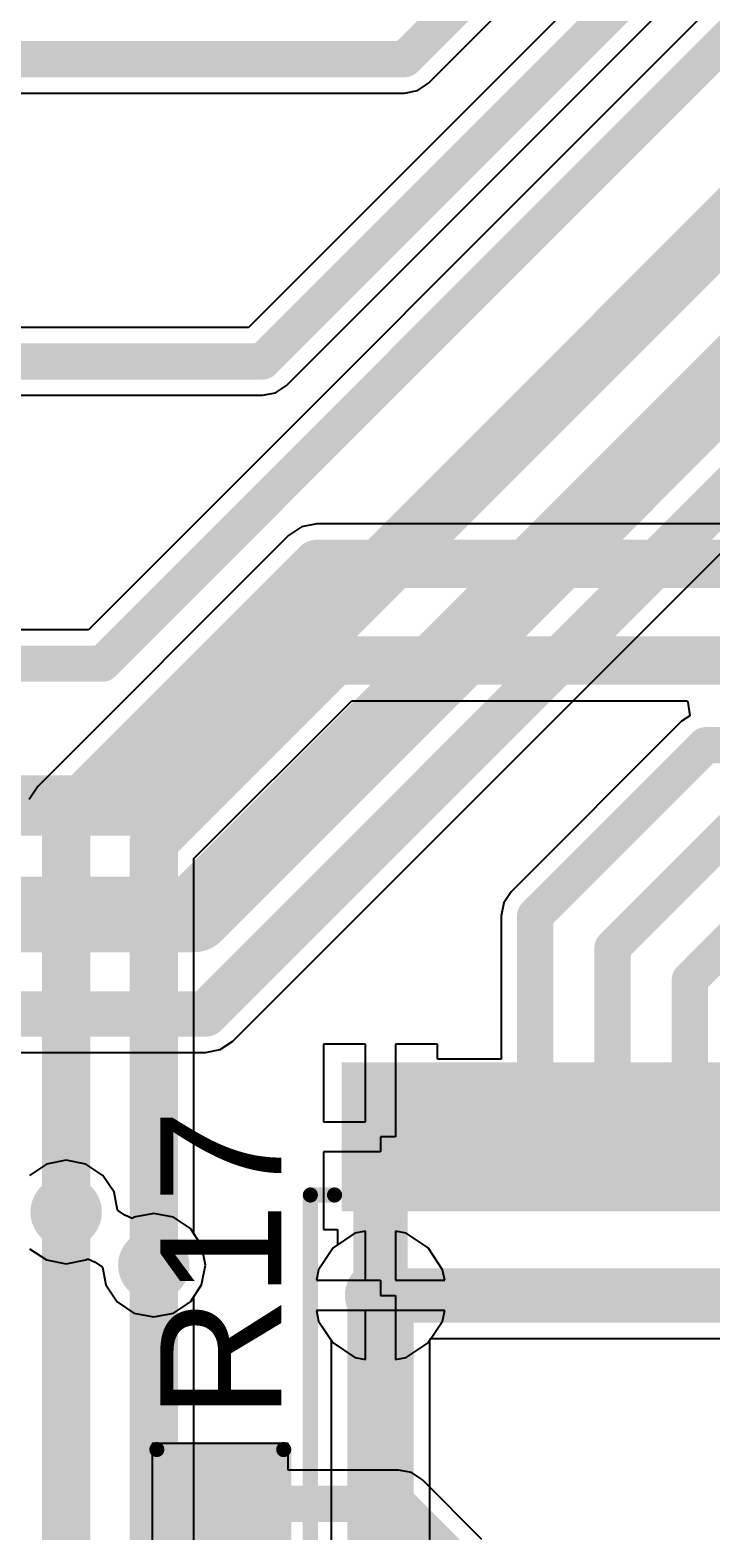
# Model space of a CAD drawing. Header units: millimetres. Extents: x -0.26 to 4.68, y -0.29 to 2.93.
# Drawn here: x 1.5869 to 1.8122, y 0.792 to 1.2886 of the extents above; entities that cross this region are included whole.
import ezdxf

# ---------------------------------------------------------------- set-up
doc = ezdxf.new("R2010")
doc.units = ezdxf.units.MM
doc.header["$MEASUREMENT"] = 0
for name, color, linetype in [('BottomLayer', 5, 'Continuous'), ('BottomSolder', 6, 'Continuous'), ('TopLayer', 1, 'Continuous'), ('TopOverlay', 2, 'Continuous'), ('TopPaste', 8, 'Continuous'), ('TopSolder', 216, 'Continuous'), ('ViaHoleLayer', 16, 'Continuous')]:
    doc.layers.add(name, color=color, linetype=linetype)
doc.styles.add('Arial', font='arial.ttf', dxfattribs={"height": 0.2})

# ---------------------------------------------------------------- blocks, each defined once
blk = doc.blocks.new('14_TSSOP_30')
at = {"layer": 'TopLayer'}
for points in [[(-0.12992, 0.08563), (-0.08858, 0.08563), (-0.08858, 0.06791), (-0.12992, 0.06791)], [(0.08858, 0.08563), (0.12992, 0.08563), (0.12992, 0.06791), (0.08858, 0.06791)], [(-0.12992, 0.06004), (-0.08858, 0.06004), (-0.08858, 0.04232), (-0.12992, 0.04232)], [(0.08858, 0.06004), (0.12992, 0.06004), (0.12992, 0.04232), (0.08858, 0.04232)], [(-0.12992, 0.03445), (-0.08858, 0.03445), (-0.08858, 0.01673), (-0.12992, 0.01673)], [(0.08858, 0.03445), (0.12992, 0.03445), (0.12992, 0.01673), (0.08858, 0.01673)], [(-0.12992, 0.00886), (-0.08858, 0.00886), (-0.08858, -0.00886), (-0.12992, -0.00886)], [(0.08858, 0.00886), (0.12992, 0.00886), (0.12992, -0.00886), (0.08858, -0.00886)], [(-0.12992, -0.01673), (-0.08858, -0.01673), (-0.08858, -0.03445), (-0.12992, -0.03445)], [(0.08858, -0.01673), (0.12992, -0.01673), (0.12992, -0.03445), (0.08858, -0.03445)], [(-0.12992, -0.04232), (-0.08858, -0.04232), (-0.08858, -0.06004), (-0.12992, -0.06004)], [(0.08858, -0.04232), (0.12992, -0.04232), (0.12992, -0.06004), (0.08858, -0.06004)], [(-0.12992, -0.06791), (-0.08858, -0.06791), (-0.08858, -0.08563), (-0.12992, -0.08563)], [(0.08858, -0.06791), (0.12992, -0.06791), (0.12992, -0.08563), (0.08858, -0.08563)]]:
    blk.add_hatch(color=1, dxfattribs=at).paths.add_polyline_path(points)
at = {"layer": 'TopOverlay'}
blk.add_hatch(color=2, dxfattribs=at).paths.add_polyline_path([(-0.08401, 0.068), (-0.07301, 0.068), (-0.07301, 0.086), (-0.08401, 0.086)])
at = {"layer": 'TopPaste'}
for points in [[(-0.12992, 0.08563), (-0.08858, 0.08563), (-0.08858, 0.06791), (-0.12992, 0.06791)], [(0.08858, 0.08563), (0.12992, 0.08563), (0.12992, 0.06791), (0.08858, 0.06791)], [(-0.12992, 0.06004), (-0.08858, 0.06004), (-0.08858, 0.04232), (-0.12992, 0.04232)], [(0.08858, 0.06004), (0.12992, 0.06004), (0.12992, 0.04232), (0.08858, 0.04232)], [(-0.12992, 0.03445), (-0.08858, 0.03445), (-0.08858, 0.01673), (-0.12992, 0.01673)], [(0.08858, 0.03445), (0.12992, 0.03445), (0.12992, 0.01673), (0.08858, 0.01673)], [(-0.12992, 0.00886), (-0.08858, 0.00886), (-0.08858, -0.00886), (-0.12992, -0.00886)], [(0.08858, 0.00886), (0.12992, 0.00886), (0.12992, -0.00886), (0.08858, -0.00886)], [(-0.12992, -0.01673), (-0.08858, -0.01673), (-0.08858, -0.03445), (-0.12992, -0.03445)], [(0.08858, -0.01673), (0.12992, -0.01673), (0.12992, -0.03445), (0.08858, -0.03445)], [(-0.12992, -0.04232), (-0.08858, -0.04232), (-0.08858, -0.06004), (-0.12992, -0.06004)], [(0.08858, -0.04232), (0.12992, -0.04232), (0.12992, -0.06004), (0.08858, -0.06004)], [(-0.12992, -0.06791), (-0.08858, -0.06791), (-0.08858, -0.08563), (-0.12992, -0.08563)], [(0.08858, -0.06791), (0.12992, -0.06791), (0.12992, -0.08563), (0.08858, -0.08563)]]:
    blk.add_hatch(color=8, dxfattribs=at).paths.add_polyline_path(points)
at = {"layer": 'TopSolder'}
for points in [[(-0.13392, 0.08963), (-0.08458, 0.08963), (-0.08458, 0.06391), (-0.13392, 0.06391)], [(0.08458, 0.08963), (0.13392, 0.08963), (0.13392, 0.06391), (0.08458, 0.06391)], [(-0.13392, 0.06404), (-0.08458, 0.06404), (-0.08458, 0.03832), (-0.13392, 0.03832)], [(0.08458, 0.06404), (0.13392, 0.06404), (0.13392, 0.03832), (0.08458, 0.03832)], [(-0.13392, 0.03845), (-0.08458, 0.03845), (-0.08458, 0.01273), (-0.13392, 0.01273)], [(0.08458, 0.03845), (0.13392, 0.03845), (0.13392, 0.01273), (0.08458, 0.01273)], [(-0.13392, 0.01286), (-0.08458, 0.01286), (-0.08458, -0.01286), (-0.13392, -0.01286)], [(0.08458, 0.01286), (0.13392, 0.01286), (0.13392, -0.01286), (0.08458, -0.01286)], [(-0.13392, -0.01273), (-0.08458, -0.01273), (-0.08458, -0.03845), (-0.13392, -0.03845)], [(0.08458, -0.01273), (0.13392, -0.01273), (0.13392, -0.03845), (0.08458, -0.03845)], [(-0.13392, -0.03832), (-0.08458, -0.03832), (-0.08458, -0.06404), (-0.13392, -0.06404)], [(0.08458, -0.03832), (0.13392, -0.03832), (0.13392, -0.06404), (0.08458, -0.06404)], [(-0.13392, -0.06391), (-0.08458, -0.06391), (-0.08458, -0.08963), (-0.13392, -0.08963)], [(0.08458, -0.06391), (0.13392, -0.06391), (0.13392, -0.08963), (0.08458, -0.08963)]]:
    blk.add_hatch(color=216, dxfattribs=at).paths.add_polyline_path(points)
at = {"layer": 'TopOverlay'}
for points, const_width in [([(-0.09, 0.1), (-0.09, 0.092)], 0.005), ([(-0.09, 0.1), (0.09, 0.1)], 0.005), ([(0.09, 0.1), (0.09, 0.092)], 0.005), ([(-0.141, 0.082), (-0.141, 0.072)], 0.00787), ([(-0.141, 0.082), (-0.136, 0.077)], 0.00787), ([(-0.136, 0.077), (-0.141, 0.072)], 0.00787), ([(-0.09, -0.092), (-0.09, -0.1)], 0.005), ([(0.09, -0.092), (0.09, -0.1)], 0.005), ([(-0.09, -0.1), (0.09, -0.1)], 0.005)]:
    blk.add_lwpolyline(points, dxfattribs=dict(at, const_width=const_width))
for points, const_width in [([(-0.09125, 0.1, 1), (-0.08875, 0.1, 1)], 0.0025), ([(-0.09125, 0.1, 1), (-0.08875, 0.1, 1)], 0.0025), ([(0.08875, 0.1, 1), (0.09125, 0.1, 1)], 0.0025), ([(0.08875, 0.1, 1), (0.09125, 0.1, 1)], 0.0025), ([(-0.09125, 0.092, 1), (-0.08875, 0.092, 1)], 0.0025), ([(0.08875, 0.092, 1), (0.09125, 0.092, 1)], 0.0025), ([(-0.14297, 0.082, 1), (-0.13903, 0.082, 1)], 0.00394), ([(-0.14297, 0.082, 1), (-0.13903, 0.082, 1)], 0.00394), ([(-0.13797, 0.077, 1), (-0.13403, 0.077, 1)], 0.00394), ([(-0.13797, 0.077, 1), (-0.13403, 0.077, 1)], 0.00394), ([(-0.14297, 0.072, 1), (-0.13903, 0.072, 1)], 0.00394), ([(-0.14297, 0.072, 1), (-0.13903, 0.072, 1)], 0.00394), ([(-0.09125, -0.092, 1), (-0.08875, -0.092, 1)], 0.0025), ([(0.08875, -0.092, 1), (0.09125, -0.092, 1)], 0.0025), ([(-0.09125, -0.1, 1), (-0.08875, -0.1, 1)], 0.0025), ([(-0.09125, -0.1, 1), (-0.08875, -0.1, 1)], 0.0025), ([(0.08875, -0.1, 1), (0.09125, -0.1, 1)], 0.0025), ([(0.08875, -0.1, 1), (0.09125, -0.1, 1)], 0.0025)]:
    blk.add_lwpolyline(points, format="xyb", close=True, dxfattribs=dict(at, const_width=const_width))
blk = doc.blocks.new('R___0603_66')
at = {"layer": 'TopLayer'}
for points in [[(-0.015, 0.0175), (-0.015, -0.0175), (-0.045, -0.0175), (-0.045, 0.0175)], [(0.045, 0.0175), (0.045, -0.0175), (0.015, -0.0175), (0.015, 0.0175)]]:
    blk.add_hatch(color=1, dxfattribs=at).paths.add_polyline_path(points)
at = {"layer": 'TopPaste'}
for points in [[(-0.015, 0.0175), (-0.015, -0.0175), (-0.045, -0.0175), (-0.045, 0.0175)], [(0.045, 0.0175), (0.045, -0.0175), (0.015, -0.0175), (0.015, 0.0175)]]:
    blk.add_hatch(color=8, dxfattribs=at).paths.add_polyline_path(points)
at = {"layer": 'TopSolder'}
for points in [[(-0.011, 0.0215), (-0.011, -0.0215), (-0.049, -0.0215), (-0.049, 0.0215)], [(0.049, 0.0215), (0.049, -0.0215), (0.011, -0.0215), (0.011, 0.0215)]]:
    blk.add_hatch(color=216, dxfattribs=at).paths.add_polyline_path(points)
at = {"layer": 'TopOverlay', "const_width": 0.005}
for points in [[(-0.048, 0.021), (0.048, 0.021)], [(-0.048, 0.021), (-0.048, -0.021)], [(0.048, 0.021), (0.048, -0.021)], [(-0.048, -0.021), (0.048, -0.021)]]:
    blk.add_lwpolyline(points, dxfattribs=at)
at = {"layer": 'TopOverlay', "const_width": 0.0025}
for points in [[(-0.04925, 0.021, 1), (-0.04675, 0.021, 1)], [(-0.04925, 0.021, 1), (-0.04675, 0.021, 1)], [(0.04675, 0.021, 1), (0.04925, 0.021, 1)], [(0.04675, 0.021, 1), (0.04925, 0.021, 1)], [(-0.04925, -0.021, 1), (-0.04675, -0.021, 1)], [(-0.04925, -0.021, 1), (-0.04675, -0.021, 1)], [(0.04675, -0.021, 1), (0.04925, -0.021, 1)], [(0.04675, -0.021, 1), (0.04925, -0.021, 1)]]:
    blk.add_lwpolyline(points, format="xyb", close=True, dxfattribs=at)

msp = doc.modelspace()

# ---------------------------------------------------------------- hatches: boundary and pattern name
at = {"layer": 'BottomLayer'}
h = msp.add_hatch(color=5, dxfattribs=at)
edge = h.paths.add_edge_path()
edge.add_arc((1.59882, 0.89751), 0.01181, 0, 360)
h = msp.add_hatch(color=5, dxfattribs=at)
edge = h.paths.add_edge_path()
edge.add_arc((1.62782, 0.87995), 0.01181, 0, 360)
h = msp.add_hatch(color=5, dxfattribs=at)
edge = h.paths.add_edge_path()
edge.add_arc((1.70287, 0.86995), 0.01181, 0, 360)
at = {"layer": 'BottomSolder'}
h = msp.add_hatch(color=6, dxfattribs=at)
edge = h.paths.add_edge_path()
edge.add_arc((1.59882, 0.89751), 0.00591, 0, 360)
h = msp.add_hatch(color=6, dxfattribs=at)
edge = h.paths.add_edge_path()
edge.add_arc((1.62782, 0.87995), 0.00591, 0, 360)
h = msp.add_hatch(color=6, dxfattribs=at)
edge = h.paths.add_edge_path()
edge.add_arc((1.70287, 0.86995), 0.00591, 0, 360)
at = {"layer": 'TopLayer'}
h = msp.add_hatch(color=1, dxfattribs=at)
edge = h.paths.add_edge_path()
edge.add_arc((1.59882, 0.89751), 0.01181, 0, 360)
h = msp.add_hatch(color=1, dxfattribs=at)
edge = h.paths.add_edge_path()
edge.add_arc((1.62782, 0.87995), 0.01181, 0, 360)
h = msp.add_hatch(color=1, dxfattribs=at)
edge = h.paths.add_edge_path()
edge.add_arc((1.70287, 0.86995), 0.01181, 0, 360)
at = {"layer": 'TopSolder'}
h = msp.add_hatch(color=216, dxfattribs=at)
edge = h.paths.add_edge_path()
edge.add_arc((1.59882, 0.89751), 0.00591, 0, 360)
h = msp.add_hatch(color=216, dxfattribs=at)
edge = h.paths.add_edge_path()
edge.add_arc((1.62782, 0.87995), 0.00591, 0, 360)
h = msp.add_hatch(color=216, dxfattribs=at)
edge = h.paths.add_edge_path()
edge.add_arc((1.70287, 0.86995), 0.00591, 0, 360)
at = {"layer": 'ViaHoleLayer'}
h = msp.add_hatch(color=16, dxfattribs=at)
edge = h.paths.add_edge_path()
edge.add_arc((1.59882, 0.89751), 0.00591, 0, 360)
h = msp.add_hatch(color=16, dxfattribs=at)
edge = h.paths.add_edge_path()
edge.add_arc((1.62782, 0.87995), 0.00591, 0, 360)
h = msp.add_hatch(color=16, dxfattribs=at)
edge = h.paths.add_edge_path()
edge.add_arc((1.70287, 0.86995), 0.00591, 0, 360)

# ---------------------------------------------------------------- linework, layer by layer
at = {"layer": 'BottomLayer'}
for p, q in [((1.71875, 1.27102), (2.14441, 1.69667)), ((2.14735, 1.67834), (1.65918, 1.19016)), ((1.67175, 1.17102), (2.15993, 1.65919)), ((2.15989, 1.64388), (1.60618, 1.09016)), ((1.65393, 0.95403), (2.2261, 1.5262)), ((1.50168, 1.26773), (1.71082, 1.26773)), ((1.71082, 1.26773), (1.71511, 1.26859)), ((1.71082, 1.26773), (1.71082, 1.26773)), ((1.71511, 1.26859), (1.71875, 1.27102)), ((1.65918, 1.19016), (1.50168, 1.19016)), ((1.50168, 1.16773), (1.66382, 1.16773)), ((1.66382, 1.16773), (1.66811, 1.16859)), ((1.66382, 1.16773), (1.66382, 1.16773)), ((1.66811, 1.16859), (1.67175, 1.17102)), ((1.60618, 1.09016), (1.50168, 1.09016)), ((1.64979, 0.95127), (1.65393, 0.95403)), ((1.52032, 0.9503), (1.64492, 0.9503)), ((1.64492, 0.9503), (1.64979, 0.95127)), ((1.59882, 0.91465), (1.59226, 0.91334)), ((1.60538, 0.91334), (1.59882, 0.91465)), ((1.59226, 0.91334), (1.5867, 0.90963)), ((1.61094, 0.90963), (1.60538, 0.91334)), ((1.61466, 0.90407), (1.61094, 0.90963)), ((1.61583, 0.89817), (1.61466, 0.90407)), ((1.6182, 0.89648), (1.61583, 0.89817)), ((1.62063, 0.89536), (1.6182, 0.89648)), ((1.62126, 0.89578), (1.62063, 0.89536)), ((1.62782, 0.89709), (1.62126, 0.89578)), ((1.63438, 0.89578), (1.62782, 0.89709)), ((1.63994, 0.89207), (1.63438, 0.89578)), ((1.64366, 0.88651), (1.63994, 0.89207)), ((1.69436, 0.89049), (1.68714, 0.88567)), ((1.69787, 0.89119), (1.69436, 0.89049)), ((1.69787, 0.87495), (1.69787, 0.89119)), ((1.71138, 0.89049), (1.70787, 0.89119)), ((1.70787, 0.89119), (1.70787, 0.87495)), ((1.71859, 0.88567), (1.71138, 0.89049)), ((1.64496, 0.87995), (1.64366, 0.88651)), ((1.68714, 0.88567), (1.68232, 0.87846)), ((1.72342, 0.87846), (1.71859, 0.88567)), ((1.64366, 0.87339), (1.64496, 0.87995)), ((1.68232, 0.87846), (1.68163, 0.87495)), ((1.68163, 0.87495), (1.69787, 0.87495)), ((1.70787, 0.87495), (1.72411, 0.87495)), ((1.72411, 0.87495), (1.72342, 0.87846)), ((1.64108, 0.86953), (1.64366, 0.87339)), ((1.64108, 0.72992), (1.64108, 0.86953)), ((1.72411, 0.86495), (1.68163, 0.86495)), ((1.68163, 0.86495), (1.68232, 0.86144)), ((1.72342, 0.86144), (1.72411, 0.86495)), ((1.68232, 0.86144), (1.68656, 0.8551)), ((1.71918, 0.8551), (1.72342, 0.86144)), ((1.68656, 0.8551), (1.68656, 0.74275)), ((1.71918, 0.74275), (1.71918, 0.8551))]:
    msp.add_line(p, q, dxfattribs=at)
for points, const_width in [([(1.71082, 1.27895), (2.13976, 1.70789)], 0.012), ([(1.66382, 1.17895), (2.15528, 1.67041)], 0.012), ([(1.61082, 1.07895), (2.16782, 1.63595)], 0.012), ([(1.62491, 1.032), (2.20086, 1.60795)], 0.02), ([(1.64124, 0.996), (2.22119, 1.57595)], 0.025), ([(1.64492, 0.96304), (2.22082, 1.53895)], 0.015), ([(1.46682, 1.27895), (1.71082, 1.27895)], 0.012), ([(1.46682, 1.17895), (1.66382, 1.17895)], 0.012), ([(1.46682, 1.07895), (1.61082, 1.07895)], 0.012), ([(1.373, 1.032), (1.62491, 1.032)], 0.02), ([(1.496, 0.996), (1.64124, 0.996)], 0.025), ([(1.51504, 0.96304), (1.64492, 0.96304)], 0.015), ([(1.59882, 0.54489), (1.59882, 0.89751)], 0.016), ([(1.62782, 0.72992), (1.62782, 0.87995)], 0.016), ([(1.70287, 0.7279), (1.70287, 0.86995)], 0.022)]:
    msp.add_lwpolyline(points, dxfattribs=dict(at, const_width=const_width))
for points, const_width in [([(1.70782, 1.27895, 1), (1.71382, 1.27895, 1)], 0.006), ([(1.70782, 1.27895, 1), (1.71382, 1.27895, 1)], 0.006), ([(1.66082, 1.17895, 1), (1.66682, 1.17895, 1)], 0.006), ([(1.66082, 1.17895, 1), (1.66682, 1.17895, 1)], 0.006), ([(1.60782, 1.07895, 1), (1.61382, 1.07895, 1)], 0.006), ([(1.60782, 1.07895, 1), (1.61382, 1.07895, 1)], 0.006), ([(1.61991, 1.032, 1), (1.62991, 1.032, 1)], 0.01), ([(1.61991, 1.032, 1), (1.62991, 1.032, 1)], 0.01), ([(1.63499, 0.996, 1), (1.64749, 0.996, 1)], 0.0125), ([(1.63499, 0.996, 1), (1.64749, 0.996, 1)], 0.0125), ([(1.64117, 0.96304, 1), (1.64867, 0.96304, 1)], 0.0075), ([(1.64117, 0.96304, 1), (1.64867, 0.96304, 1)], 0.0075), ([(1.59482, 0.89751, 1), (1.60282, 0.89751, 1)], 0.008), ([(1.62382, 0.87995, 1), (1.63182, 0.87995, 1)], 0.008), ([(1.69737, 0.86995, 1), (1.70837, 0.86995, 1)], 0.011)]:
    msp.add_lwpolyline(points, format="xyb", close=True, dxfattribs=dict(at, const_width=const_width))
at = {"layer": 'TopLayer'}
for p, q in [((1.67675, 1.12419), (1.67245, 1.12132)), ((1.68182, 1.1252), (1.67675, 1.12419)), ((1.9514, 1.1252), (1.68182, 1.1252)), ((1.67245, 1.12132), (1.58945, 1.03832)), ((1.64108, 1.01446), (1.69331, 1.06669)), ((1.69331, 1.06669), (1.8044, 1.06669)), ((1.8044, 1.06669), (1.80457, 1.06625)), ((1.80457, 1.06625), (1.80523, 1.06169)), ((1.80251, 1.05988), (1.74612, 1.00349)), ((1.80523, 1.06169), (1.80251, 1.05988)), ((1.58945, 1.03832), (1.58658, 1.03402)), ((1.64108, 0.89037), (1.64108, 1.01446)), ((1.74612, 1.00349), (1.74369, 0.99985)), ((1.74369, 0.99985), (1.74284, 0.99556)), ((1.74284, 0.99556), (1.74284, 0.99556)), ((1.74284, 0.99556), (1.74284, 0.94808)), ((1.69787, 0.95308), (1.68401, 0.95308)), ((1.68401, 0.95308), (1.68401, 0.92741)), ((1.69787, 0.92741), (1.69787, 0.95308)), ((1.72173, 0.95308), (1.70787, 0.95308)), ((1.70787, 0.95308), (1.70787, 0.92241)), ((1.72173, 0.94808), (1.72173, 0.95308)), ((1.74284, 0.94808), (1.72173, 0.94808)), ((1.68401, 0.92741), (1.69787, 0.92741)), ((1.70787, 0.92241), (1.70287, 0.92241)), ((1.70287, 0.92241), (1.70287, 0.91741)), ((1.70287, 0.91741), (1.68401, 0.91741)), ((1.68401, 0.91741), (1.68401, 0.89174)), ((1.64366, 0.88651), (1.64108, 0.89037)), ((1.68401, 0.89174), (1.6886, 0.89174)), ((1.6886, 0.89174), (1.6886, 0.88664)), ((1.5867, 0.88539), (1.59226, 0.88167)), ((1.64496, 0.87995), (1.64366, 0.88651)), ((1.68714, 0.88567), (1.68232, 0.87846)), ((1.6886, 0.88664), (1.68714, 0.88567)), ((1.59226, 0.88167), (1.59882, 0.88037)), ((1.59882, 0.88037), (1.60538, 0.88167)), ((1.60538, 0.88167), (1.60601, 0.88209)), ((1.60601, 0.88209), (1.60845, 0.88097)), ((1.60845, 0.88097), (1.61081, 0.87929)), ((1.61081, 0.87929), (1.61199, 0.87339)), ((1.64366, 0.87339), (1.64496, 0.87995)), ((1.68232, 0.87846), (1.68163, 0.87495)), ((1.68163, 0.87495), (1.70287, 0.87495)), ((1.70287, 0.87495), (1.70287, 0.86995)), ((1.61199, 0.87339), (1.6157, 0.86783)), ((1.63994, 0.86783), (1.64366, 0.87339)), ((1.70287, 0.86995), (1.70787, 0.86995)), ((1.70787, 0.86995), (1.70787, 0.8487)), ((1.6157, 0.86783), (1.62126, 0.86411)), ((1.62126, 0.86411), (1.62782, 0.86281)), ((1.62782, 0.86281), (1.63438, 0.86411)), ((1.63438, 0.86411), (1.63994, 0.86783)), ((1.69787, 0.86495), (1.68163, 0.86495)), ((1.68163, 0.86495), (1.68232, 0.86144)), ((1.69787, 0.8487), (1.69787, 0.86495)), ((1.68232, 0.86144), (1.68714, 0.85422)), ((1.68714, 0.85422), (1.69436, 0.8494)), ((1.71138, 0.8494), (1.71859, 0.85422)), ((1.71859, 0.85422), (1.71956, 0.85567)), ((1.71956, 0.85567), (1.88732, 0.85567)), ((1.69436, 0.8494), (1.69787, 0.8487)), ((1.70787, 0.8487), (1.71138, 0.8494)), ((1.67232, 0.82095), (1.62732, 0.82095)), ((1.62732, 0.82095), (1.62732, 0.78095)), ((1.67232, 0.81216), (1.67232, 0.82095)), ((1.70882, 0.81216), (1.67232, 0.81216)), ((1.71311, 0.81131), (1.70882, 0.81216)), ((1.70882, 0.81216), (1.70882, 0.81216)), ((1.71675, 0.80888), (1.71311, 0.81131)), ((1.73639, 0.78924), (1.71675, 0.80888))]:
    msp.add_line(p, q, dxfattribs=at)
for points, const_width in [([(1.59882, 1.02895), (1.68182, 1.11195)], 0.016), ([(1.68182, 1.11195), (1.96182, 1.11195)], 0.016), ([(1.62782, 1.01995), (1.68782, 1.07995)], 0.016), ([(1.68782, 1.07995), (1.92882, 1.07995)], 0.016), ([(1.75405, 0.99556), (1.81044, 1.05195)], 0.012), ([(1.81044, 1.05195), (2.37382, 1.05195)], 0.012), ([(1.59882, 0.89751), (1.59882, 1.02895)], 0.016), ([(1.62782, 0.87995), (1.62782, 1.01995)], 0.016), ([(1.77964, 0.98496), (1.81922, 1.02454)], 0.012), ([(1.80523, 0.97436), (1.82982, 0.99895)], 0.012), ([(1.75405, 0.92241), (1.75405, 0.99556)], 0.012), ([(1.77964, 0.92241), (1.77964, 0.98496)], 0.012), ([(1.80523, 0.92241), (1.80523, 0.97436)], 0.012), ([(1.75405, 0.90941), (1.75405, 0.92241)], 0.012), ([(1.77964, 0.90941), (1.77964, 0.92241)], 0.012), ([(1.80523, 0.90941), (1.80523, 0.92241)], 0.012), ([(1.70287, 0.86995), (1.70287, 0.90941)], 0.018), ([(1.70287, 0.86995), (1.92093, 0.86995)], 0.018), ([(1.64982, 0.80095), (1.70882, 0.80095)], 0.012), ([(1.70882, 0.80095), (1.72846, 0.78131)], 0.012)]:
    msp.add_lwpolyline(points, dxfattribs=dict(at, const_width=const_width))
for points, const_width in [([(1.67782, 1.11195, 1), (1.68582, 1.11195, 1)], 0.008), ([(1.67782, 1.11195, 1), (1.68582, 1.11195, 1)], 0.008), ([(1.68382, 1.07995, 1), (1.69182, 1.07995, 1)], 0.008), ([(1.68382, 1.07995, 1), (1.69182, 1.07995, 1)], 0.008), ([(1.80744, 1.05195, 1), (1.81344, 1.05195, 1)], 0.006), ([(1.80744, 1.05195, 1), (1.81344, 1.05195, 1)], 0.006), ([(1.59482, 1.02895, 1), (1.60282, 1.02895, 1)], 0.008), ([(1.59482, 1.02895, 1), (1.60282, 1.02895, 1)], 0.008), ([(1.62382, 1.01995, 1), (1.63182, 1.01995, 1)], 0.008), ([(1.62382, 1.01995, 1), (1.63182, 1.01995, 1)], 0.008), ([(1.75105, 0.99556, 1), (1.75705, 0.99556, 1)], 0.006), ([(1.75105, 0.99556, 1), (1.75705, 0.99556, 1)], 0.006), ([(1.77664, 0.98496, 1), (1.78264, 0.98496, 1)], 0.006), ([(1.77664, 0.98496, 1), (1.78264, 0.98496, 1)], 0.006), ([(1.80223, 0.97436, 1), (1.80823, 0.97436, 1)], 0.006), ([(1.80223, 0.97436, 1), (1.80823, 0.97436, 1)], 0.006), ([(1.75105, 0.92241, 1), (1.75705, 0.92241, 1)], 0.006), ([(1.75105, 0.92241, 1), (1.75705, 0.92241, 1)], 0.006), ([(1.77664, 0.92241, 1), (1.78264, 0.92241, 1)], 0.006), ([(1.77664, 0.92241, 1), (1.78264, 0.92241, 1)], 0.006), ([(1.80223, 0.92241, 1), (1.80823, 0.92241, 1)], 0.006), ([(1.80223, 0.92241, 1), (1.80823, 0.92241, 1)], 0.006), ([(1.69837, 0.90941, 1), (1.70737, 0.90941, 1)], 0.009), ([(1.75105, 0.90941, 1), (1.75705, 0.90941, 1)], 0.006), ([(1.77664, 0.90941, 1), (1.78264, 0.90941, 1)], 0.006), ([(1.80223, 0.90941, 1), (1.80823, 0.90941, 1)], 0.006), ([(1.59482, 0.89751, 1), (1.60282, 0.89751, 1)], 0.008), ([(1.62382, 0.87995, 1), (1.63182, 0.87995, 1)], 0.008), ([(1.69837, 0.86995, 1), (1.70737, 0.86995, 1)], 0.009), ([(1.69837, 0.86995, 1), (1.70737, 0.86995, 1)], 0.009), ([(1.64682, 0.80095, 1), (1.65282, 0.80095, 1)], 0.006), ([(1.70582, 0.80095, 1), (1.71182, 0.80095, 1)], 0.006), ([(1.70582, 0.80095, 1), (1.71182, 0.80095, 1)], 0.006)]:
    msp.add_lwpolyline(points, format="xyb", close=True, dxfattribs=dict(at, const_width=const_width))

# ---------------------------------------------------------------- block references
at = {"rotation": 90}
for name, p in [('14_TSSOP_30', (1.77964, 0.81316)), ('R___0603_66', (1.64982, 0.77095))]:
    msp.add_blockref(name, p, dxfattribs=at)

# ---------------------------------------------------------------- texts
at = {"layer": 'TopOverlay', "style": 'Arial'}
msp.add_text('R17', height=0.04, rotation=90, dxfattribs=at).set_placement((1.66999, 0.82902))

doc.saveas('drawing.dxf')
